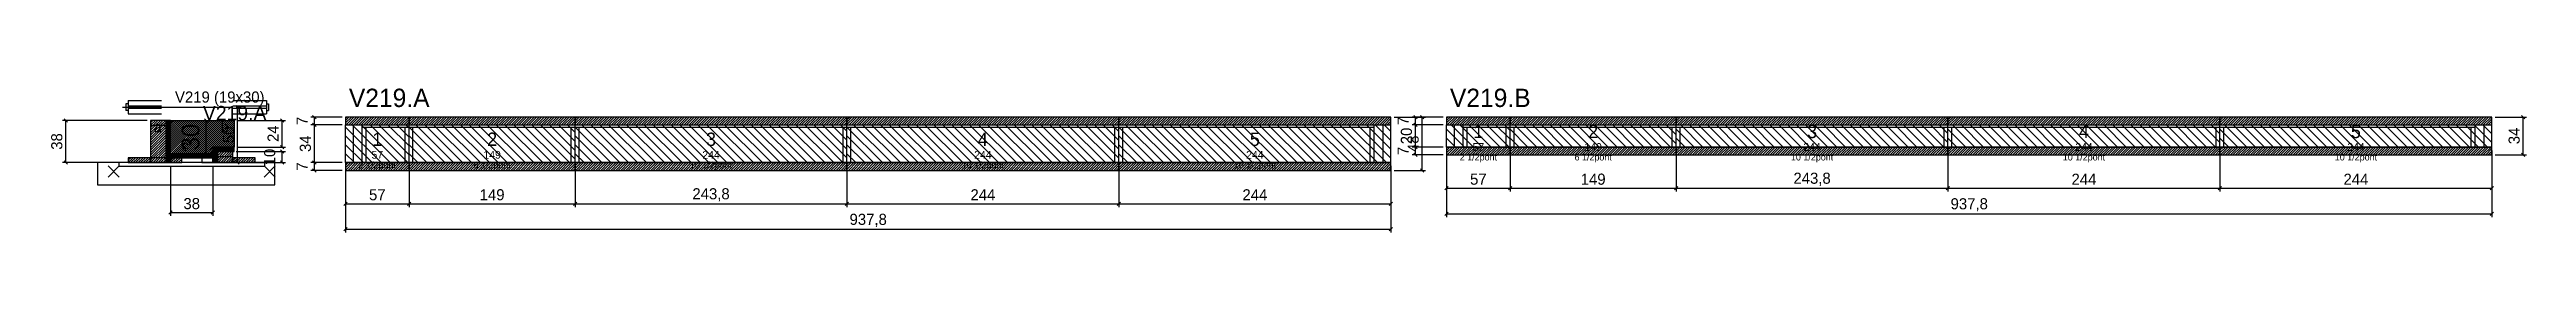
# Model space of a CAD drawing. Extents: x -69 to 2154, y -97 to 33.
import ezdxf
from ezdxf.enums import TextEntityAlignment as Align

# ---------------------------------------------------------------- set-up
doc = ezdxf.new("R2010")
doc.units = 0
for name, color, linetype in [('5', 5, 'Continuous'), ('barrote', 126, 'Continuous'), ('CONCRETO', 251, 'Continuous'), ('COTA', 241, 'Continuous'), ('Cota Seção (2x)', 241, 'Continuous'), ('detalhes', 7, 'Continuous'), ('Hachura', 251, 'Continuous'), ('Madeira', 126, 'Continuous'), ('NOMENCLATURA', 7, 'Continuous'), ('Painéis', 200, 'Continuous'), ('presilha', 224, 'Continuous'), ('Reaproveitamento', 30, 'Continuous'), ('SARR_2.2x7', 40, 'Continuous'), ('SARR_3.5x7', 81, 'Continuous'), ('SCO-___-LAJ', 224, 'Continuous'), ('TENSOR', 224, 'Continuous'), ('texto', 7, 'Continuous'), ('Texto Seção', 7, 'Continuous')]:
    doc.layers.add(name, color=color, linetype=linetype)
doc.dimstyles.new('PAINEL', dxfattribs={"dimtxt": 10, "dimasz": 3, "dimexe": 3, "dimexo": 3, "dimgap": 3, "dimtad": 1, "dimblk": 'OBLIQUE', "dimblk1": 'OBLIQUE', "dimcen": 2.5, "dimclrd": 4, "dimclre": 4, "dimclrt": 240, "dimazin": 3, "dimtfac": 1, "dimtmove": 0, "dimatfit": 3})
doc.dimstyles.new('SECAO2X', dxfattribs={"dimtxt": 16, "dimasz": 3, "dimexe": 3, "dimexo": 3, "dimgap": 3, "dimtad": 1, "dimblk": 'OBLIQUE', "dimblk1": 'OBLIQUE', "dimcen": 2.5, "dimclrd": 4, "dimclre": 4, "dimclrt": 240, "dimazin": 3, "dimtfac": 1, "dimtmove": 0, "dimatfit": 3})

# ---------------------------------------------------------------- blocks, each defined once
blk = doc.blocks.new('_OBLIQUE')
at = {"color": 0, "linetype": 'BYBLOCK'}
blk.add_line((-0.5, -0.5), (0.5, 0.5), dxfattribs=at)

msp = doc.modelspace()

# ---------------------------------------------------------------- hatches: boundary and pattern name
at = {"layer": 'COTA'}
h = msp.add_hatch(dxfattribs=at)
h.set_pattern_fill('ANSI31', scale=0.4)
h.paths.add_polyline_path([(40, -26), (40, 4), (97, 4), (97, -20), (78, -20), (78, -26)])
h = msp.add_hatch(dxfattribs=at)
h.set_pattern_fill('ANSI31', scale=0.5)
h.paths.add_polyline_path([(197, 0), (254, 0), (254, 7), (197, 7)])
h = msp.add_hatch(dxfattribs=at)
h.set_pattern_fill('ANSI31', scale=0.5)
h.paths.add_polyline_path([(254, 0), (403, 0), (403, 7), (254, 7)])
h = msp.add_hatch(dxfattribs=at)
h.set_pattern_fill('ANSI31', scale=0.5)
h.paths.add_polyline_path([(403, 0), (646.8, 0), (646.8, 7), (403, 7)])
h = msp.add_hatch(dxfattribs=at)
h.set_pattern_fill('ANSI31', scale=0.5)
h.paths.add_polyline_path([(646.8, 0), (890.8, 0), (890.8, 7), (646.8, 7)])
h = msp.add_hatch(dxfattribs=at)
h.set_pattern_fill('ANSI31', scale=0.5)
h.paths.add_polyline_path([(890.8, 0), (1134.8, 0), (1134.8, 7), (890.8, 7)])
h = msp.add_hatch(dxfattribs=at)
h.set_pattern_fill('ANSI31', scale=0.5)
h.paths.add_polyline_path([(1184.8, 0), (1241.8, 0), (1241.8, 7), (1184.8, 7)])
h = msp.add_hatch(dxfattribs=at)
h.set_pattern_fill('ANSI31', scale=0.5)
h.paths.add_polyline_path([(1241.8, 0), (1390.8, 0), (1390.8, 7), (1241.8, 7)])
h = msp.add_hatch(dxfattribs=at)
h.set_pattern_fill('ANSI31', scale=0.5)
h.paths.add_polyline_path([(1390.8, 0), (1634.6, 0), (1634.6, 7), (1390.8, 7)])
h = msp.add_hatch(dxfattribs=at)
h.set_pattern_fill('ANSI31', scale=0.5)
h.paths.add_polyline_path([(1634.6, 0), (1878.6, 0), (1878.6, 7), (1634.6, 7)])
h = msp.add_hatch(dxfattribs=at)
h.set_pattern_fill('ANSI31', scale=0.5)
h.paths.add_polyline_path([(1878.6, 0), (2122.6, 0), (2122.6, 7), (1878.6, 7)])
h = msp.add_hatch(dxfattribs=at)
h.set_pattern_fill('ANSI31', scale=0.5)
h.paths.add_polyline_path([(1184.8, -27), (1241.8, -27), (1241.8, -20), (1184.8, -20)])
h = msp.add_hatch(dxfattribs=at)
h.set_pattern_fill('ANSI31', scale=0.5)
h.paths.add_polyline_path([(1241.8, -27), (1390.8, -27), (1390.8, -20), (1241.8, -20)])
h = msp.add_hatch(dxfattribs=at)
h.set_pattern_fill('ANSI31', scale=0.5)
h.paths.add_polyline_path([(1390.8, -27), (1634.6, -27), (1634.6, -20), (1390.8, -20)])
h = msp.add_hatch(dxfattribs=at)
h.set_pattern_fill('ANSI31', scale=0.5)
h.paths.add_polyline_path([(1634.6, -27), (1878.6, -27), (1878.6, -20), (1634.6, -20)])
h = msp.add_hatch(dxfattribs=at)
h.set_pattern_fill('ANSI31', scale=0.5)
h.paths.add_polyline_path([(1878.6, -27), (2122.6, -27), (2122.6, -20), (1878.6, -20)])
h = msp.add_hatch(dxfattribs=at)
h.set_pattern_fill('ANSI31', scale=0.5)
h.paths.add_polyline_path([(197, -41), (254, -41), (254, -34), (197, -34)])
h = msp.add_hatch(dxfattribs=at)
h.set_pattern_fill('ANSI31', scale=0.5)
h.paths.add_polyline_path([(254, -41), (403, -41), (403, -34), (254, -34)])
h = msp.add_hatch(dxfattribs=at)
h.set_pattern_fill('ANSI31', scale=0.5)
h.paths.add_polyline_path([(403, -41), (646.8, -41), (646.8, -34), (403, -34)])
h = msp.add_hatch(dxfattribs=at)
h.set_pattern_fill('ANSI31', scale=0.5)
h.paths.add_polyline_path([(646.8, -41), (890.8, -41), (890.8, -34), (646.8, -34)])
h = msp.add_hatch(dxfattribs=at)
h.set_pattern_fill('ANSI31', scale=0.5)
h.paths.add_polyline_path([(890.8, -41), (1134.8, -41), (1134.8, -34), (890.8, -34)])
at = {"layer": 'Hachura'}
h = msp.add_hatch(dxfattribs=at)
h.set_pattern_fill('ANSI31', scale=0.5)
h.paths.add_polyline_path([(22, -34), (36, -34), (36, 4), (22, 4)])
h = msp.add_hatch(dxfattribs=at)
h.set_pattern_fill('ANSI31', scale=0.5)
h.paths.add_polyline_path([(22, -0.4), (36, -0.4), (36, 4), (22, 4)])
h = msp.add_hatch(dxfattribs=at)
h.set_pattern_fill('SOLID')
h.paths.add_polyline_path([(36, -34), (40, -34), (40, 4), (36, 4)])
h = msp.add_hatch(dxfattribs=at)
h.set_pattern_fill('SOLID')
h.paths.add_polyline_path([(78, -24), (97, -24), (97, -20), (78, -20)])
h = msp.add_hatch(dxfattribs=at)
h.set_pattern_fill('ANSI31', scale=0.5)
h.paths.add_polyline_path([(2, -34), (22, -34), (22, -29.6), (2, -29.6)])
h = msp.add_hatch(dxfattribs=at)
h.set_pattern_fill('SOLID')
h.paths.add_polyline_path([(40, -29.6), (78, -29.6), (78, -26), (40, -26)])
h = msp.add_hatch(dxfattribs=at)
h.set_pattern_fill('ANSI31', scale=0.5)
h.paths.add_polyline_path([(40, -34), (50, -34), (50, -29.6), (40, -29.6)])
h = msp.add_hatch(dxfattribs=at)
h.set_pattern_fill('SOLID')
h.paths.add_polyline_path([(78, -34), (82, -34), (82, -24), (78, -24)])
h = msp.add_hatch(dxfattribs=at)
h.set_pattern_fill('ANSI31', scale=0.5)
h.paths.add_polyline_path([(82, -34), (96, -34), (96, -24), (82, -24)])
h = msp.add_hatch(dxfattribs=at)
h.set_pattern_fill('ANSI31', scale=0.5)
h.paths.add_polyline_path([(82, -28.4), (96, -28.4), (96, -24), (82, -24)])
h = msp.add_hatch(dxfattribs=at)
h.set_pattern_fill('ANSI31', scale=0.5)
h.paths.add_polyline_path([(96, -34), (116, -34), (116, -29.6), (96, -29.6)])

# ---------------------------------------------------------------- linework, layer by layer
for p, q in [((0, 19), (0, 13)), ((2, 19), (0, 19)), ((2, 13), (0, 13)), ((2, 22), (32, 22)), ((2, 22), (2, 10)), ((2, 17), (32, 17)), ((2, 15), (32, 15)), ((2, 10), (32, 10)), ((96, 22), (126, 22)), ((96, 17), (126, 17)), ((96, 15), (126, 15)), ((96, 10), (126, 10)), ((126, 22), (126, 10)), ((126, 19), (128, 19)), ((126, 13), (128, 13)), ((128, 19), (128, 13))]:
    msp.add_line(p, q)
at = {"layer": 'barrote'}
msp.add_lwpolyline([(-25.5, -54), (133.5, -54), (133.5, -34), (-25.5, -34)], close=True, dxfattribs=at)
at = {"layer": 'CONCRETO'}
msp.add_lwpolyline([(40, -26), (40, 4), (97, 4), (97, -20), (78, -20), (78, -26)], close=True, dxfattribs=at)
at = {"layer": 'Madeira'}
for points in [[(22, -34), (36, -34), (36, 4), (22, 4)], [(22, -0.4), (36, -0.4), (36, 4), (22, 4)], [(2, -34), (22, -34), (22, -29.6), (2, -29.6)], [(22, -34), (36, -34), (36, -29.6), (22, -29.6)], [(40, -34), (50, -34), (50, -29.6), (40, -29.6)], [(68, -34), (78, -34), (78, -29.6), (68, -29.6)], [(82, -34), (96, -34), (96, -24), (82, -24)], [(82, -28.4), (96, -28.4), (96, -24), (82, -24)], [(96, -34), (116, -34), (116, -29.6), (96, -29.6)]]:
    msp.add_lwpolyline(points, close=True, dxfattribs=at)
at = {"layer": 'Painéis'}
for p, q in [((197, 0), (254, 0)), ((197, -34), (197, 0)), ((254, -34), (254, 0)), ((254, -34), (254, 0)), ((254, 0), (403, 0)), ((254, -34), (254, 0)), ((403, -34), (403, 0)), ((403, -34), (403, 0)), ((403, 0), (646.8, 0)), ((403, -34), (403, 0)), ((646.8, -34), (646.8, 0)), ((646.8, -34), (646.8, 0)), ((646.8, 0), (890.8, 0)), ((646.8, -34), (646.8, 0)), ((890.8, -34), (890.8, 0)), ((890.8, -34), (890.8, 0)), ((890.8, 0), (1134.8, 0)), ((890.8, -34), (890.8, 0)), ((1134.8, -34), (1134.8, 0)), ((1184.8, 0), (1241.8, 0)), ((1184.8, -20), (1184.8, 0)), ((1241.8, -20), (1241.8, 0)), ((1241.8, -20), (1241.8, 0)), ((1241.8, 0), (1390.8, 0)), ((1241.8, -20), (1241.8, 0)), ((1390.8, -20), (1390.8, 0)), ((1390.8, -20), (1390.8, 0)), ((1390.8, 0), (1634.6, 0)), ((1390.8, -20), (1390.8, 0)), ((1634.6, -20), (1634.6, 0)), ((1634.6, -20), (1634.6, 0)), ((1634.6, 0), (1878.6, 0)), ((1634.6, -20), (1634.6, 0)), ((1878.6, -20), (1878.6, 0)), ((1878.6, -20), (1878.6, 0)), ((1878.6, 0), (2122.6, 0)), ((1878.6, -20), (1878.6, 0)), ((2122.6, -20), (2122.6, 0)), ((1184.8, -20), (1241.8, -20)), ((1241.8, -20), (1390.8, -20)), ((1390.8, -20), (1634.6, -20)), ((1634.6, -20), (1878.6, -20)), ((1878.6, -20), (2122.6, -20)), ((197, -34), (254, -34)), ((254, -34), (403, -34)), ((403, -34), (646.8, -34)), ((646.8, -34), (890.8, -34)), ((890.8, -34), (1134.8, -34))]:
    msp.add_line(p, q, dxfattribs=at)
for points in [[(36, -34), (40, -34), (40, 4), (36, 4)], [(78, -24), (97, -24), (97, -20), (78, -20)], [(40, -29.6), (78, -29.6), (78, -26), (40, -26)], [(78, -34), (82, -34), (82, -24), (78, -24)]]:
    msp.add_lwpolyline(points, close=True, dxfattribs=at)
at = {"layer": 'presilha'}
for p, q in [((-16, -47), (-6, -37)), ((-16, -37), (-6, -47)), ((124, -47), (134, -37)), ((124, -37), (134, -47))]:
    msp.add_line(p, q, dxfattribs=at)
at = {"layer": 'Reaproveitamento', "color": 30}
for p, q in [((237, -34), (203, 0)), ((245, -34), (211, 0)), ((253, -34), (219, 0)), ((254, -27), (227, 0)), ((254, -19), (235, 0)), ((254, -11), (243, 0)), ((254, -3), (251, 0)), ((294, -34), (260, 0)), ((302, -34), (268, 0)), ((310, -34), (276, 0)), ((318, -34), (284, 0)), ((326, -34), (292, 0)), ((334, -34), (300, 0)), ((342, -34), (308, 0)), ((350, -34), (316, 0)), ((358, -34), (324, 0)), ((366, -34), (332, 0)), ((374, -34), (340, 0)), ((382, -34), (348, 0)), ((390, -34), (356, 0)), ((398, -34), (364, 0)), ((403, -31), (372, 0)), ((403, -23), (380, 0)), ((403, -15), (388, 0)), ((403, -7), (396, 0)), ((443, -34), (409, 0)), ((451, -34), (417, 0)), ((459, -34), (425, 0)), ((467, -34), (433, 0)), ((475, -34), (441, 0)), ((483, -34), (449, 0)), ((491, -34), (457, 0)), ((499, -34), (465, 0)), ((507, -34), (473, 0)), ((515, -34), (481, 0)), ((523, -34), (489, 0)), ((531, -34), (497, 0)), ((539, -34), (505, 0)), ((547, -34), (513, 0)), ((555, -34), (521, 0)), ((563, -34), (529, 0)), ((571, -34), (537, 0)), ((579, -34), (545, 0)), ((587, -34), (553, 0)), ((595, -34), (561, 0)), ((603, -34), (569, 0)), ((611, -34), (577, 0)), ((619, -34), (585, 0)), ((627, -34), (593, 0)), ((635, -34), (601, 0)), ((643, -34), (609, 0)), ((646.8, -29.8), (617, 0)), ((646.8, -21.8), (625, 0)), ((646.8, -13.8), (633, 0)), ((646.8, -5.8), (641, 0)), ((686.8, -34), (652.8, 0)), ((694.8, -34), (660.8, 0)), ((702.8, -34), (668.8, 0)), ((710.8, -34), (676.8, 0)), ((718.8, -34), (684.8, 0)), ((726.8, -34), (692.8, 0)), ((734.8, -34), (700.8, 0)), ((742.8, -34), (708.8, 0)), ((750.8, -34), (716.8, 0)), ((758.8, -34), (724.8, 0)), ((766.8, -34), (732.8, 0)), ((774.8, -34), (740.8, 0)), ((782.8, -34), (748.8, 0)), ((790.8, -34), (756.8, 0)), ((798.8, -34), (764.8, 0)), ((806.8, -34), (772.8, 0)), ((814.8, -34), (780.8, 0)), ((822.8, -34), (788.8, 0)), ((830.8, -34), (796.8, 0)), ((838.8, -34), (804.8, 0)), ((846.8, -34), (812.8, 0)), ((854.8, -34), (820.8, 0)), ((862.8, -34), (828.8, 0)), ((870.8, -34), (836.8, 0)), ((878.8, -34), (844.8, 0)), ((886.8, -34), (852.8, 0)), ((890.8, -30), (860.8, 0)), ((890.8, -22), (868.8, 0)), ((890.8, -14), (876.8, 0)), ((890.8, -6), (884.8, 0)), ((930.8, -34), (896.8, 0)), ((938.8, -34), (904.8, 0)), ((946.8, -34), (912.8, 0)), ((954.8, -34), (920.8, 0)), ((962.8, -34), (928.8, 0)), ((970.8, -34), (936.8, 0)), ((978.8, -34), (944.8, 0)), ((986.8, -34), (952.8, 0)), ((994.8, -34), (960.8, 0)), ((1002.8, -34), (968.8, 0)), ((1010.8, -34), (976.8, 0)), ((1018.8, -34), (984.8, 0)), ((1026.8, -34), (992.8, 0)), ((1034.8, -34), (1000.8, 0)), ((1042.8, -34), (1008.8, 0)), ((1050.8, -34), (1016.8, 0)), ((1058.8, -34), (1024.8, 0)), ((1066.8, -34), (1032.8, 0)), ((1074.8, -34), (1040.8, 0)), ((1082.8, -34), (1048.8, 0)), ((1090.8, -34), (1056.8, 0)), ((1098.8, -34), (1064.8, 0)), ((1106.8, -34), (1072.8, 0)), ((1114.8, -34), (1080.8, 0)), ((1122.8, -34), (1088.8, 0)), ((1130.8, -34), (1096.8, 0)), ((1134.8, -30), (1104.8, 0)), ((1134.8, -22), (1112.8, 0)), ((1134.8, -14), (1120.8, 0)), ((1134.8, -6), (1128.8, 0)), ((1208.8, -20), (1188.8, 0)), ((1216.8, -20), (1196.8, 0)), ((1224.8, -20), (1204.8, 0)), ((1232.8, -20), (1212.8, 0)), ((1240.8, -20), (1220.8, 0)), ((1241.8, -13), (1228.8, 0)), ((1241.8, -5), (1236.8, 0)), ((1265.8, -20), (1245.8, 0)), ((1273.8, -20), (1253.8, 0)), ((1281.8, -20), (1261.8, 0)), ((1289.8, -20), (1269.8, 0)), ((1297.8, -20), (1277.8, 0)), ((1305.8, -20), (1285.8, 0)), ((1313.8, -20), (1293.8, 0)), ((1321.8, -20), (1301.8, 0)), ((1329.8, -20), (1309.8, 0)), ((1337.8, -20), (1317.8, 0)), ((1345.8, -20), (1325.8, 0)), ((1353.8, -20), (1333.8, 0)), ((1361.8, -20), (1341.8, 0)), ((1369.8, -20), (1349.8, 0)), ((1377.8, -20), (1357.8, 0)), ((1385.8, -20), (1365.8, 0)), ((1390.8, -17), (1373.8, 0)), ((1390.8, -9), (1381.8, 0)), ((1390.8, -1), (1389.8, 0)), ((1414.8, -20), (1394.8, 0)), ((1422.8, -20), (1402.8, 0)), ((1430.8, -20), (1410.8, 0)), ((1438.8, -20), (1418.8, 0)), ((1446.8, -20), (1426.8, 0)), ((1454.8, -20), (1434.8, 0)), ((1462.8, -20), (1442.8, 0)), ((1470.8, -20), (1450.8, 0)), ((1478.8, -20), (1458.8, 0)), ((1486.8, -20), (1466.8, 0)), ((1494.8, -20), (1474.8, 0)), ((1502.8, -20), (1482.8, 0)), ((1510.8, -20), (1490.8, 0)), ((1518.8, -20), (1498.8, 0)), ((1526.8, -20), (1506.8, 0)), ((1534.8, -20), (1514.8, 0)), ((1542.8, -20), (1522.8, 0)), ((1550.8, -20), (1530.8, 0)), ((1558.8, -20), (1538.8, 0)), ((1566.8, -20), (1546.8, 0)), ((1574.8, -20), (1554.8, 0)), ((1582.8, -20), (1562.8, 0)), ((1590.8, -20), (1570.8, 0)), ((1598.8, -20), (1578.8, 0)), ((1606.8, -20), (1586.8, 0)), ((1614.8, -20), (1594.8, 0)), ((1622.8, -20), (1602.8, 0)), ((1630.8, -20), (1610.8, 0)), ((1634.6, -15.8), (1618.8, 0)), ((1634.6, -7.8), (1626.8, 0)), ((1658.6, -20), (1638.6, 0)), ((1666.6, -20), (1646.6, 0)), ((1674.6, -20), (1654.6, 0)), ((1682.6, -20), (1662.6, 0)), ((1690.6, -20), (1670.6, 0)), ((1698.6, -20), (1678.6, 0)), ((1706.6, -20), (1686.6, 0)), ((1714.6, -20), (1694.6, 0)), ((1722.6, -20), (1702.6, 0)), ((1730.6, -20), (1710.6, 0)), ((1738.6, -20), (1718.6, 0)), ((1746.6, -20), (1726.6, 0)), ((1754.6, -20), (1734.6, 0)), ((1762.6, -20), (1742.6, 0)), ((1770.6, -20), (1750.6, 0)), ((1778.6, -20), (1758.6, 0)), ((1786.6, -20), (1766.6, 0)), ((1794.6, -20), (1774.6, 0)), ((1802.6, -20), (1782.6, 0)), ((1810.6, -20), (1790.6, 0)), ((1818.6, -20), (1798.6, 0)), ((1826.6, -20), (1806.6, 0)), ((1834.6, -20), (1814.6, 0)), ((1842.6, -20), (1822.6, 0)), ((1850.6, -20), (1830.6, 0)), ((1858.6, -20), (1838.6, 0)), ((1866.6, -20), (1846.6, 0)), ((1874.6, -20), (1854.6, 0)), ((1878.6, -16), (1862.6, 0)), ((1878.6, -8), (1870.6, 0)), ((1878.6, 0), (1878.6, 0)), ((1902.6, -20), (1882.6, 0)), ((1910.6, -20), (1890.6, 0)), ((1918.6, -20), (1898.6, 0)), ((1926.6, -20), (1906.6, 0)), ((1934.6, -20), (1914.6, 0)), ((1942.6, -20), (1922.6, 0)), ((1950.6, -20), (1930.6, 0)), ((1958.6, -20), (1938.6, 0)), ((1966.6, -20), (1946.6, 0)), ((1974.6, -20), (1954.6, 0)), ((1982.6, -20), (1962.6, 0)), ((1990.6, -20), (1970.6, 0)), ((1998.6, -20), (1978.6, 0)), ((2006.6, -20), (1986.6, 0)), ((2014.6, -20), (1994.6, 0)), ((2022.6, -20), (2002.6, 0)), ((2030.6, -20), (2010.6, 0)), ((2038.6, -20), (2018.6, 0)), ((2046.6, -20), (2026.6, 0)), ((2054.6, -20), (2034.6, 0)), ((2062.6, -20), (2042.6, 0)), ((2070.6, -20), (2050.6, 0)), ((2078.6, -20), (2058.6, 0)), ((2086.6, -20), (2066.6, 0)), ((2094.6, -20), (2074.6, 0)), ((2102.6, -20), (2082.6, 0)), ((2110.6, -20), (2090.6, 0)), ((2118.6, -20), (2098.6, 0)), ((2122.6, -16), (2106.6, 0)), ((2122.6, -8), (2114.6, 0)), ((2122.6, 0), (2122.6, 0)), ((229, -34), (197, -2)), ((221, -34), (197, -10)), ((213, -34), (197, -18)), ((286, -34), (254, -2)), ((278, -34), (254, -10)), ((270, -34), (254, -18)), ((435, -34), (403, -2)), ((427, -34), (403, -10)), ((419, -34), (403, -18)), ((678.8, -34), (646.8, -2)), ((670.8, -34), (646.8, -10)), ((662.8, -34), (646.8, -18)), ((922.8, -34), (890.8, -2)), ((914.8, -34), (890.8, -10)), ((906.8, -34), (890.8, -18)), ((1200.8, -20), (1184.8, -4)), ((1192.8, -20), (1184.8, -12)), ((1184.8, -20), (1184.8, -20)), ((1257.8, -20), (1241.8, -4)), ((1249.8, -20), (1241.8, -12)), ((1241.8, -20), (1241.8, -20)), ((1406.8, -20), (1390.8, -4)), ((1398.8, -20), (1390.8, -12)), ((1390.8, -20), (1390.8, -20)), ((1650.6, -20), (1634.6, -4)), ((1642.6, -20), (1634.6, -12)), ((1634.6, -20), (1634.6, -20)), ((1894.6, -20), (1878.6, -4)), ((1886.6, -20), (1878.6, -12)), ((1878.6, -20), (1878.6, -20)), ((205, -34), (197, -26)), ((197, -34), (197, -34)), ((262, -34), (254, -26)), ((254, -34), (254, -34)), ((411, -34), (403, -26)), ((403, -34), (403, -34)), ((654.8, -34), (646.8, -26)), ((646.8, -34), (646.8, -34)), ((898.8, -34), (890.8, -26)), ((890.8, -34), (890.8, -34))]:
    msp.add_line(p, q, dxfattribs=at)
at = {"layer": 'SARR_2.2x7'}
for p, q in [((204, -34), (204, 0)), ((1127.8, -34), (1127.8, 0)), ((1191.8, -20), (1191.8, 0)), ((2115.6, -20), (2115.6, 0)), ((212, -2.2), (254, -2.2)), ((254, -2.2), (403, -2.2)), ((403, -2.2), (646.8, -2.2)), ((646.8, -2.2), (890.8, -2.2)), ((890.8, -2.2), (1119.8, -2.2)), ((1199.8, -2.2), (1241.8, -2.2)), ((1241.8, -2.2), (1390.8, -2.2)), ((1390.8, -2.2), (1634.6, -2.2)), ((1634.6, -2.2), (1878.6, -2.2)), ((1878.6, -2.2), (2107.6, -2.2))]:
    msp.add_line(p, q, dxfattribs=at)
at = {"layer": 'SARR_3.5x7'}
for p, q in [((212, -34), (212, 0)), ((254, -34), (254, 0)), ((254, -34), (254, 0)), ((403, -34), (403, 0)), ((403, -34), (403, 0)), ((646.8, -34), (646.8, 0)), ((646.8, -34), (646.8, 0)), ((890.8, -34), (890.8, 0)), ((890.8, -34), (890.8, 0)), ((1119.8, -34), (1119.8, 0)), ((1199.8, -20), (1199.8, 0)), ((1241.8, -20), (1241.8, 0)), ((1241.8, -20), (1241.8, 0)), ((1390.8, -20), (1390.8, 0)), ((1390.8, -20), (1390.8, 0)), ((1634.6, -20), (1634.6, 0)), ((1634.6, -20), (1634.6, 0)), ((1878.6, -20), (1878.6, 0)), ((1878.6, -20), (1878.6, 0)), ((2107.6, -20), (2107.6, 0)), ((215.5, -34), (215.5, -2.2)), ((250.5, -34), (250.5, -2.2)), ((257.5, -34), (257.5, -2.2)), ((399.5, -34), (399.5, -2.2)), ((406.5, -34), (406.5, -2.2)), ((643.3, -34), (643.3, -2.2)), ((650.3, -34), (650.3, -2.2)), ((887.3, -34), (887.3, -2.2)), ((894.3, -34), (894.3, -2.2)), ((1116.3, -34), (1116.3, -2.2)), ((1199.8, -20), (1203.3, -20)), ((1203.3, -20), (1203.3, -2.2)), ((1238.3, -20), (1238.3, -2.2)), ((1238.3, -20), (1241.8, -20)), ((1241.8, -20), (1245.3, -20)), ((1245.3, -20), (1245.3, -2.2)), ((1387.3, -20), (1387.3, -2.2)), ((1387.3, -20), (1390.8, -20)), ((1390.8, -20), (1394.3, -20)), ((1394.3, -20), (1394.3, -2.2)), ((1631.1, -20), (1631.1, -2.2)), ((1631.1, -20), (1634.6, -20)), ((1634.6, -20), (1638.1, -20)), ((1638.1, -20), (1638.1, -2.2)), ((1875.1, -20), (1875.1, -2.2)), ((1875.1, -20), (1878.6, -20)), ((1878.6, -20), (1882.1, -20)), ((1882.1, -20), (1882.1, -2.2)), ((2104.1, -20), (2104.1, -2.2)), ((2104.1, -20), (2107.6, -20)), ((212, -34), (215.5, -34)), ((250.5, -34), (254, -34)), ((254, -34), (257.5, -34)), ((399.5, -34), (403, -34)), ((403, -34), (406.5, -34)), ((643.3, -34), (646.8, -34)), ((646.8, -34), (650.3, -34)), ((887.3, -34), (890.8, -34)), ((890.8, -34), (894.3, -34)), ((1116.3, -34), (1119.8, -34))]:
    msp.add_line(p, q, dxfattribs=at)
at = {"layer": 'SCO-___-LAJ'}
for points in [[(197, 0), (254, 0), (254, 7), (197, 7)], [(254, 0), (403, 0), (403, 7), (254, 7)], [(403, 0), (646.8, 0), (646.8, 7), (403, 7)], [(646.8, 0), (890.8, 0), (890.8, 7), (646.8, 7)], [(890.8, 0), (1134.8, 0), (1134.8, 7), (890.8, 7)], [(1184.8, 0), (1241.8, 0), (1241.8, 7), (1184.8, 7)], [(1241.8, 0), (1390.8, 0), (1390.8, 7), (1241.8, 7)], [(1390.8, 0), (1634.6, 0), (1634.6, 7), (1390.8, 7)], [(1634.6, 0), (1878.6, 0), (1878.6, 7), (1634.6, 7)], [(1878.6, 0), (2122.6, 0), (2122.6, 7), (1878.6, 7)], [(1184.8, -27), (1241.8, -27), (1241.8, -20), (1184.8, -20)], [(1241.8, -27), (1390.8, -27), (1390.8, -20), (1241.8, -20)], [(1390.8, -27), (1634.6, -27), (1634.6, -20), (1390.8, -20)], [(1634.6, -27), (1878.6, -27), (1878.6, -20), (1634.6, -20)], [(1878.6, -27), (2122.6, -27), (2122.6, -20), (1878.6, -20)], [(-6.5, -37.2), (124.5, -37.2), (124.5, -34), (-6.5, -34)], [(197, -41), (254, -41), (254, -34), (197, -34)], [(254, -41), (403, -41), (403, -34), (254, -34)], [(403, -41), (646.8, -41), (646.8, -34), (403, -34)], [(646.8, -41), (890.8, -41), (890.8, -34), (646.8, -34)], [(890.8, -41), (1134.8, -41), (1134.8, -34), (890.8, -34)]]:
    msp.add_lwpolyline(points, close=True, dxfattribs=at)
at = {"layer": 'TENSOR'}
msp.add_line((-3, 16), (95, 16), dxfattribs=at)

# ---------------------------------------------------------------- texts
at = {"layer": '5'}
for s, height, p in [('1', 12, (1213.3, -6)), ('2', 12, (1316.3, -6)), ('3', 12, (1512.7, -6)), ('4', 12, (1756.6, -6)), ('5', 12, (2000.6, -6)), ('1', 12, (225.5, -13)), ('2', 12, (328.5, -13)), ('3', 12, (524.9, -13)), ('4', 12, (768.8, -13)), ('5', 12, (1012.8, -13)), ('57', 7, (1213.3, -20)), ('149', 7, (1316.3, -20)), ('244', 7, (1512.7, -20)), ('244', 7, (1756.6, -20)), ('244', 7, (2000.6, -20)), ('57', 7, (225.5, -27)), ('149', 7, (328.5, -27)), ('244', 7, (524.9, -27)), ('244', 7, (768.8, -27)), ('244', 7, (1012.8, -27))]:
    msp.add_text(s, height=height, dxfattribs=at).set_placement(p, align=Align.MIDDLE_CENTER)
at = {"layer": 'detalhes'}
for s, p in [('a', (25, -6.7)), ('b', (85, -6.7)), ('c', (50, -23.5))]:
    msp.add_text(s, height=9.6, dxfattribs=at).set_placement(p)
at = {"layer": 'NOMENCLATURA'}
for s, p in [('V219.A', (200, 16)), ('V219.B', (1187.8, 16))]:
    msp.add_text(s, height=16.5, dxfattribs=at).set_placement(p)
at = {"layer": 'texto', "char_height": 6, "attachment_point": 5}
for s, insert in [('2 1/2pont', (225.5, -37)), ('6 1/2pont', (328.5, -37)), ('10 1/2pont', (524.9, -37)), ('10 1/2pont', (768.8, -37)), ('10 1/2pont', (1012.8, -37)), ('2 1/2pont', (1213.3, -30)), ('6 1/2pont', (1316.3, -30)), ('10 1/2pont', (1512.7, -30)), ('10 1/2pont', (1756.6, -30)), ('10 1/2pont', (2000.6, -30))]:
    msp.add_mtext(s, dxfattribs=dict(at, insert=insert))
at = {"layer": 'Texto Seção'}
for s, height, p in [('V219 (19x30)', 10, (44, 20)), ('V219.A', 13, (69, 4))]:
    msp.add_text(s, height=height, dxfattribs=at).set_placement(p)

# ---------------------------------------------------------------- dimensions: what is measured, and where the dimension line sits
at = {"layer": 'COTA'}
for base, p1, p2 in [((-54, -34), (2, -34), (22, 4)), ((100, -34), (96, -34), (96, 16)), ((140, -20), (97, -20), (97, 4)), ((169, 0), (197, 0), (197, 7)), ((169, -34), (197, -34), (197, 0)), ((1162.8, -41), (1134.8, -41), (1134.8, 7)), ((1156.8, 0), (1184.8, 0), (1184.8, 7)), ((1156.8, -20), (1184.8, -20), (1184.8, 0)), ((2150.6, -27), (2122.6, -27), (2122.6, 7)), ((140, -34), (96, -34), (96, -24)), ((1156.8, -27), (1184.8, -27), (1184.8, -20)), ((169, -41), (197, -41), (197, -34))]:
    msp.add_linear_dim(base=base, p1=p1, p2=p2, angle=90, dimstyle='PAINEL', dxfattribs=at).render()
for base, p1, p2 in [((1184.8, -57), (1184.8, -20), (1241.8, -20)), ((1184.8, -80), (1184.8, -20), (2122.6, -20)), ((1241.8, -57), (1241.8, -20), (1390.8, -20)), ((1390.8, -57), (1390.8, -20), (1634.6, -20)), ((1634.6, -57), (1634.6, -20), (1878.6, -20)), ((1878.6, -57), (1878.6, -20), (2122.6, -20)), ((40, -79), (40, -34), (78, -34)), ((197, -71), (197, -34), (254, -34)), ((197, -94), (197, -34), (1134.8, -34)), ((254, -71), (254, -34), (403, -34)), ((403, -71), (403, -34), (646.8, -34)), ((646.8, -71), (646.8, -34), (890.8, -34)), ((890.8, -71), (890.8, -34), (1134.8, -34))]:
    msp.add_linear_dim(base=base, p1=p1, p2=p2, dimstyle='PAINEL', dxfattribs=at).render()
at = {"layer": 'Cota Seção (2x)'}
msp.add_linear_dim(base=(72, -26), p1=(40, -26), p2=(40, 4), angle=90, dimstyle='SECAO2X', dxfattribs=at).render()

doc.saveas('drawing.dxf')
